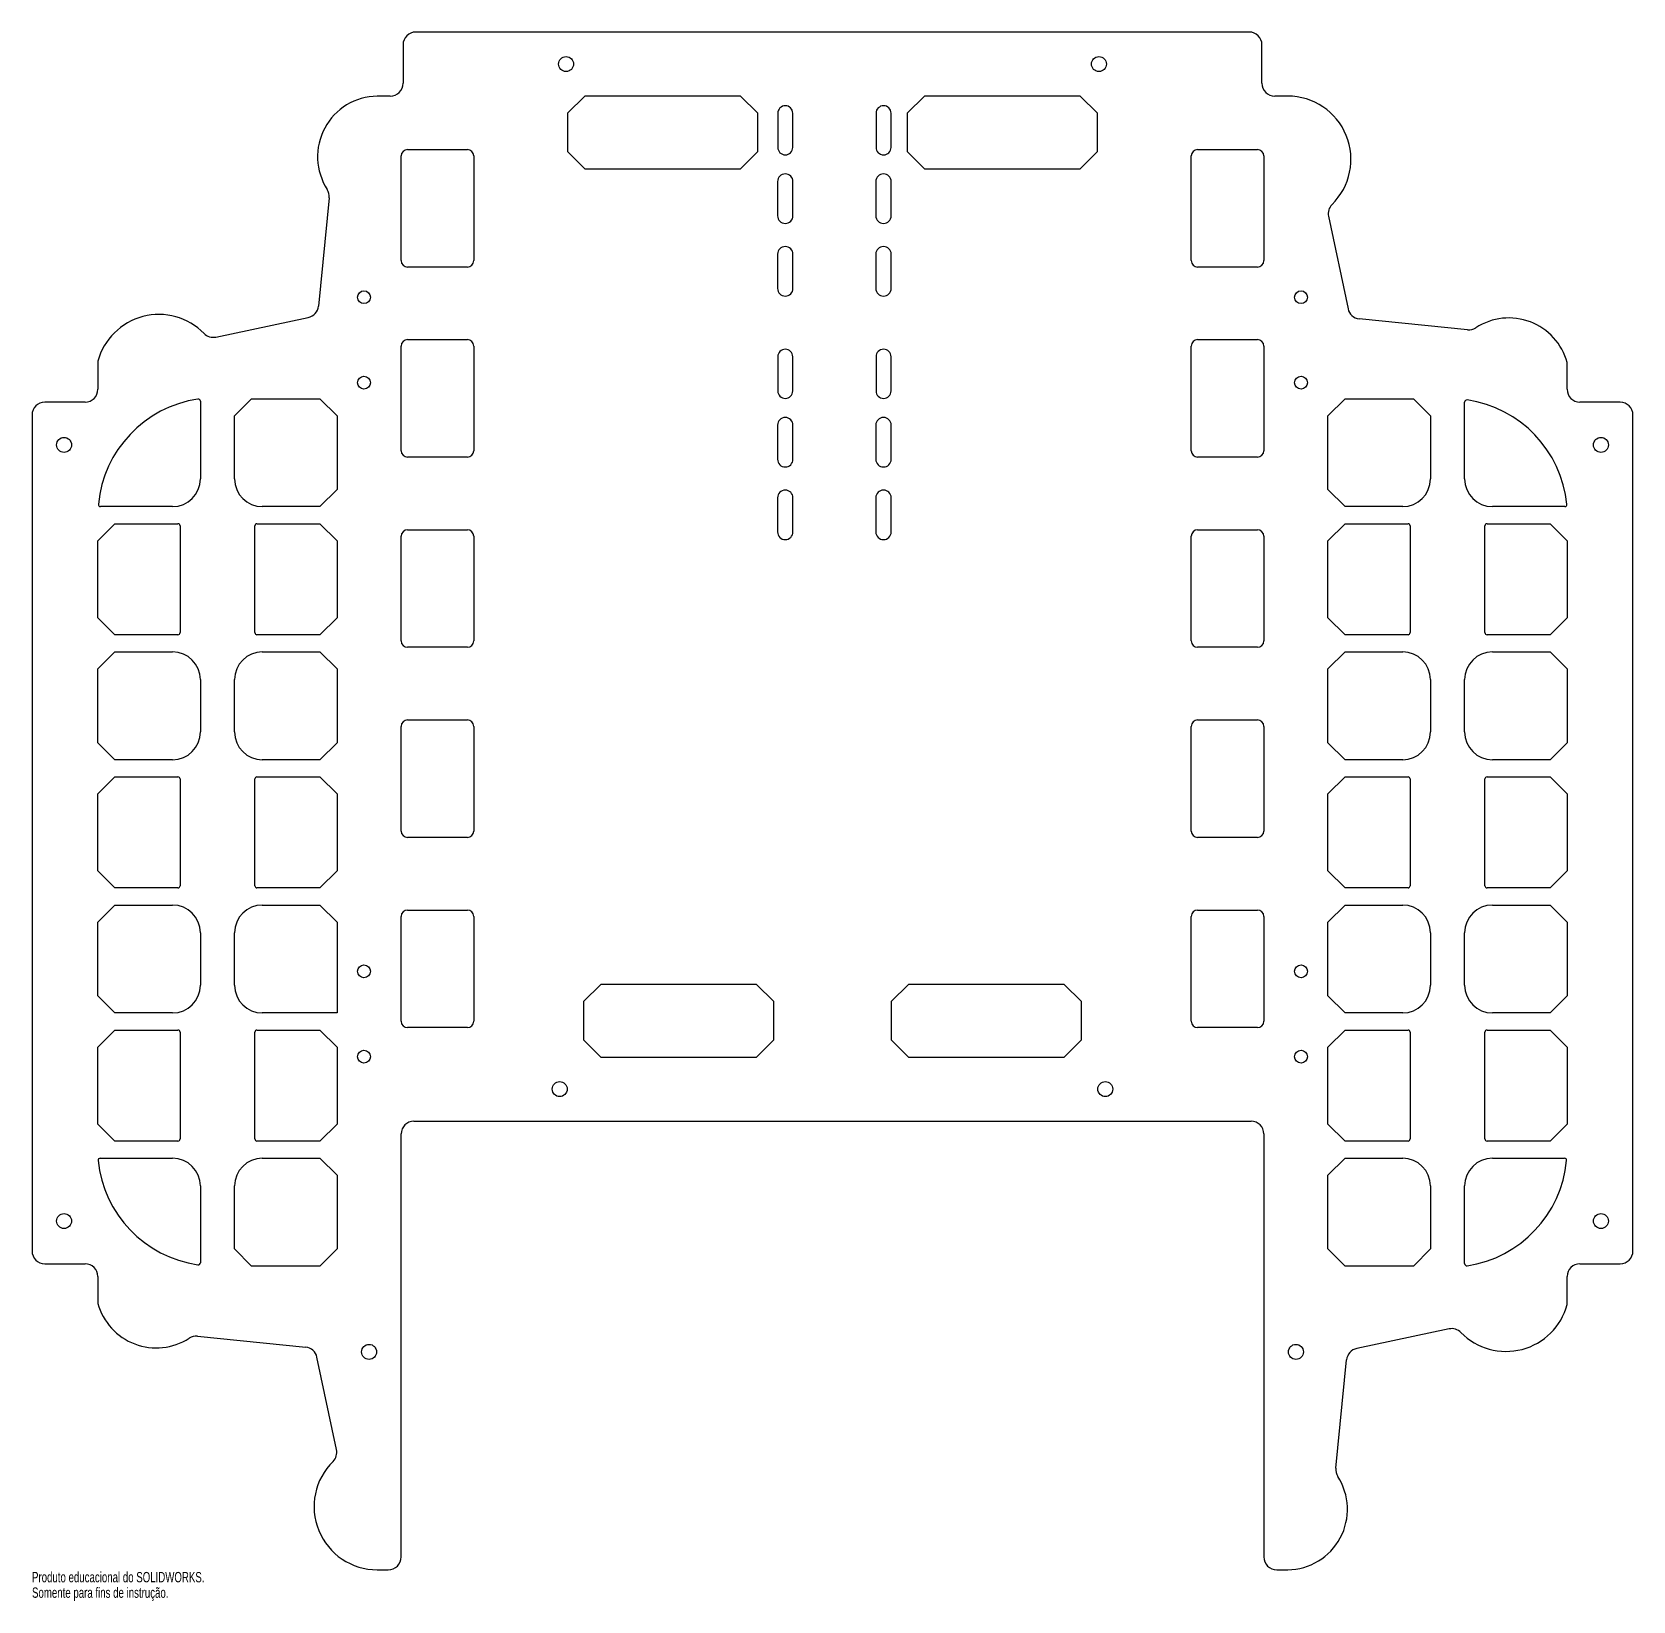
# Model space of a CAD drawing. Header units: millimetres. Extents: x -443 to 306, y -832 to -98.
import ezdxf

# ---------------------------------------------------------------- set-up
doc = ezdxf.new("R2010")
doc.units = ezdxf.units.MM
doc.styles.add('SLDTEXTSTYLE0', font='TXT', dxfattribs={"width": 0.7})

msp = doc.modelspace()

# ---------------------------------------------------------------- linework, layer by layer
at = {"color": 7, "linetype": 'Continuous', "lineweight": 25}
for p, q in [((-269.39, -103.94), (-269.39, -121.94)), ((126.68, -97.94), (-263.39, -97.94)), ((132.68, -121.94), (132.68, -103.94)), ((-275.39, -127.94), (-281.51, -127.94)), ((-192.36, -135.94), (-184.36, -127.94)), ((-111.36, -127.94), (-184.36, -127.94)), ((-111.36, -127.94), (-103.36, -135.94)), ((-33.36, -135.94), (-25.36, -127.94)), ((47.64, -127.94), (-25.36, -127.94)), ((47.64, -127.94), (55.64, -135.94)), ((144.73, -127.94), (138.68, -127.94)), ((-192.36, -135.94), (-192.36, -153.94)), ((-103.36, -153.94), (-103.36, -135.94)), ((-93.97, -135.94), (-93.97, -151.94)), ((-86.97, -151.94), (-86.97, -135.94)), ((-47.97, -135.94), (-47.97, -151.94)), ((-40.97, -151.94), (-40.97, -135.94)), ((-33.36, -135.94), (-33.36, -153.94)), ((55.64, -153.94), (55.64, -135.94)), ((-270.27, -204.94), (-270.27, -155.94)), ((-267.27, -152.94), (-239.27, -152.94)), ((-236.27, -155.94), (-236.27, -204.94)), ((-184.36, -161.94), (-192.36, -153.94)), ((-103.36, -153.94), (-111.36, -161.94)), ((-25.36, -161.94), (-33.36, -153.94)), ((55.64, -153.94), (47.64, -161.94)), ((99.56, -204.94), (99.56, -155.94)), ((102.56, -152.94), (130.56, -152.94)), ((133.56, -155.94), (133.56, -204.94)), ((-184.36, -161.94), (-111.36, -161.94)), ((-25.36, -161.94), (47.64, -161.94)), ((-94.07, -167.94), (-94.07, -183.94)), ((-86.88, -183.94), (-86.88, -167.94)), ((-48.07, -167.94), (-48.07, -183.94)), ((-40.88, -183.94), (-40.88, -167.94)), ((-303.92, -175.54), (-309.01, -226.26)), ((163.79, -184.2), (172.95, -227.46)), ((-94.07, -201.94), (-94.07, -217.94)), ((-86.88, -217.94), (-86.88, -201.94)), ((-48.07, -201.94), (-48.07, -217.94)), ((-40.88, -217.94), (-40.88, -201.94)), ((-239.27, -207.94), (-267.27, -207.94)), ((130.56, -207.94), (102.56, -207.94)), ((-357, -240.7), (-313.74, -231.53)), ((228.94, -237.27), (178.23, -232.19)), ((-270.27, -293.94), (-270.27, -244.94)), ((-267.27, -241.94), (-239.27, -241.94)), ((-236.27, -244.94), (-236.27, -293.94)), ((99.56, -293.94), (99.56, -244.94)), ((102.56, -241.94), (130.56, -241.94)), ((133.56, -244.94), (133.56, -293.94)), ((-412.23, -252.05), (-412.23, -265.19)), ((-93.97, -249.94), (-93.97, -265.94)), ((-86.97, -265.94), (-86.97, -249.94)), ((-47.97, -249.94), (-47.97, -265.94)), ((-40.97, -265.94), (-40.97, -249.94)), ((275.52, -265.19), (275.52, -252.63)), ((-348.25, -277.58), (-340.25, -269.58)), ((-340.25, -269.58), (-308.27, -269.58)), ((-308.27, -269.58), (-300.27, -277.58)), ((163.56, -277.58), (171.56, -269.58)), ((171.56, -269.58), (203.54, -269.58)), ((203.54, -269.58), (211.54, -277.58)), ((-443.06, -277.19), (-443.06, -668.49)), ((-418.23, -271.19), (-437.06, -271.19)), ((-364.25, -270.73), (-364.25, -307.08)), ((227.54, -307.08), (227.54, -271.15)), ((300.34, -271.19), (281.52, -271.19)), ((306.34, -668.49), (306.34, -277.19)), ((-348.25, -307.08), (-348.25, -277.58)), ((-300.27, -277.58), (-300.27, -312.08)), ((-94.07, -281.94), (-94.07, -297.94)), ((-86.88, -297.94), (-86.88, -281.94)), ((-48.07, -281.94), (-48.07, -297.94)), ((-40.88, -297.94), (-40.88, -281.94)), ((163.56, -312.08), (163.56, -277.58)), ((211.54, -277.58), (211.54, -307.08)), ((-239.27, -296.94), (-267.27, -296.94)), ((130.56, -296.94), (102.56, -296.94)), ((-300.27, -312.08), (-308.27, -320.08)), ((171.56, -320.08), (163.56, -312.08)), ((-377.25, -320.08), (-411, -320.08)), ((-308.27, -320.08), (-335.25, -320.08)), ((-94.07, -315.94), (-94.07, -331.94)), ((-86.88, -331.94), (-86.88, -315.94)), ((-48.07, -315.94), (-48.07, -331.94)), ((-40.88, -331.94), (-40.88, -315.94)), ((198.54, -320.08), (171.56, -320.08)), ((274.43, -320.08), (240.54, -320.08)), ((-412.24, -336.08), (-404.24, -328.08)), ((-404.24, -328.08), (-374.75, -328.08)), ((-373.75, -329.08), (-373.75, -379.08)), ((-338.75, -379.08), (-338.75, -329.08)), ((-337.75, -328.08), (-308.27, -328.08)), ((-308.27, -328.08), (-300.27, -336.08)), ((163.56, -336.08), (171.56, -328.08)), ((171.56, -328.08), (201.04, -328.08)), ((202.04, -329.08), (202.04, -379.08)), ((237.04, -379.08), (237.04, -329.08)), ((238.04, -328.08), (267.52, -328.08)), ((267.52, -328.08), (275.52, -336.08)), ((-412.24, -372.08), (-412.24, -336.08)), ((-300.27, -336.08), (-300.27, -372.08)), ((-270.27, -382.94), (-270.27, -333.94)), ((-267.27, -330.94), (-239.27, -330.94)), ((-236.27, -333.94), (-236.27, -382.94)), ((99.56, -382.94), (99.56, -333.94)), ((102.56, -330.94), (130.56, -330.94)), ((133.56, -333.94), (133.56, -382.94)), ((163.56, -372.08), (163.56, -336.08)), ((275.52, -336.08), (275.52, -372.08)), ((-404.24, -380.08), (-412.24, -372.08)), ((-300.27, -372.08), (-308.27, -380.08)), ((171.56, -380.08), (163.56, -372.08)), ((275.52, -372.08), (267.52, -380.08)), ((-374.75, -380.08), (-404.24, -380.08)), ((-308.27, -380.08), (-337.75, -380.08)), ((201.04, -380.08), (171.56, -380.08)), ((267.52, -380.08), (238.04, -380.08)), ((-412.24, -396.08), (-404.24, -388.08)), ((-404.24, -388.08), (-377.25, -388.08)), ((-335.25, -388.08), (-308.27, -388.08)), ((-308.27, -388.08), (-300.27, -396.08)), ((-239.27, -385.94), (-267.27, -385.94)), ((130.56, -385.94), (102.56, -385.94)), ((163.56, -396.08), (171.56, -388.08)), ((171.56, -388.08), (198.54, -388.08)), ((240.54, -388.08), (267.52, -388.08)), ((267.52, -388.08), (275.52, -396.08)), ((-412.24, -430.58), (-412.24, -396.08)), ((-300.27, -396.08), (-300.27, -430.58)), ((163.56, -430.58), (163.56, -396.08)), ((275.52, -396.08), (275.52, -430.58)), ((-364.25, -401.08), (-364.25, -425.58)), ((-348.25, -425.58), (-348.25, -401.08)), ((211.54, -401.08), (211.54, -425.58)), ((227.54, -425.58), (227.54, -401.08)), ((-270.27, -471.94), (-270.27, -422.94)), ((-267.27, -419.94), (-239.27, -419.94)), ((-236.27, -422.94), (-236.27, -471.94)), ((99.56, -471.94), (99.56, -422.94)), ((102.56, -419.94), (130.56, -419.94)), ((133.56, -422.94), (133.56, -471.94)), ((-404.24, -438.58), (-412.24, -430.58)), ((-300.27, -430.58), (-308.27, -438.58)), ((171.56, -438.58), (163.56, -430.58)), ((275.52, -430.58), (267.52, -438.58)), ((-377.25, -438.58), (-404.24, -438.58)), ((-308.27, -438.58), (-335.25, -438.58)), ((198.54, -438.58), (171.56, -438.58)), ((267.52, -438.58), (240.54, -438.58)), ((-412.24, -454.58), (-404.24, -446.58)), ((-404.24, -446.58), (-374.75, -446.58)), ((-373.75, -447.58), (-373.75, -497.58)), ((-338.75, -497.58), (-338.75, -447.58)), ((-337.75, -446.58), (-308.27, -446.58)), ((-308.27, -446.58), (-300.27, -454.58)), ((163.56, -454.58), (171.56, -446.58)), ((171.56, -446.58), (201.04, -446.58)), ((202.04, -447.58), (202.04, -497.58)), ((237.04, -497.58), (237.04, -447.58)), ((238.04, -446.58), (267.52, -446.58)), ((267.52, -446.58), (275.52, -454.58)), ((-412.24, -490.58), (-412.24, -454.58)), ((-300.27, -454.58), (-300.27, -490.58)), ((163.56, -490.58), (163.56, -454.58)), ((275.52, -454.58), (275.52, -490.58)), ((-239.27, -474.94), (-267.27, -474.94)), ((130.56, -474.94), (102.56, -474.94)), ((-404.24, -498.58), (-412.24, -490.58)), ((-300.27, -490.58), (-308.27, -498.58)), ((171.56, -498.58), (163.56, -490.58)), ((275.52, -490.58), (267.52, -498.58)), ((-374.75, -498.58), (-404.24, -498.58)), ((-308.27, -498.58), (-337.75, -498.58)), ((201.04, -498.58), (171.56, -498.58)), ((267.52, -498.58), (238.04, -498.58)), ((-412.24, -514.58), (-404.24, -506.58)), ((-404.24, -506.58), (-377.25, -506.58)), ((-335.25, -506.58), (-308.27, -506.58)), ((-308.27, -506.58), (-300.27, -514.58)), ((-267.27, -508.94), (-239.27, -508.94)), ((102.56, -508.94), (130.56, -508.94)), ((163.56, -514.58), (171.56, -506.58)), ((171.56, -506.58), (198.54, -506.58)), ((240.54, -506.58), (267.52, -506.58)), ((267.52, -506.58), (275.52, -514.58)), ((-412.24, -549.08), (-412.24, -514.58)), ((-300.27, -514.58), (-300.27, -557.08)), ((-270.27, -560.94), (-270.27, -511.94)), ((-236.27, -511.94), (-236.27, -560.94)), ((99.56, -560.94), (99.56, -511.94)), ((133.56, -511.94), (133.56, -560.94)), ((163.56, -549.08), (163.56, -514.58)), ((275.52, -514.58), (275.52, -549.08)), ((-364.25, -519.58), (-364.25, -544.08)), ((-348.25, -544.08), (-348.25, -519.58)), ((211.54, -519.58), (211.54, -544.08)), ((227.54, -544.08), (227.54, -519.58)), ((-184.86, -551.74), (-176.86, -543.74)), ((-103.86, -543.74), (-176.86, -543.74)), ((-103.86, -543.74), (-95.86, -551.74)), ((-40.86, -551.74), (-32.86, -543.74)), ((40.14, -543.74), (-32.86, -543.74)), ((40.14, -543.74), (48.14, -551.74)), ((-404.24, -557.08), (-412.24, -549.08)), ((-184.86, -551.74), (-184.86, -569.74)), ((-95.86, -569.74), (-95.86, -551.74)), ((-40.86, -551.74), (-40.86, -569.74)), ((48.14, -569.74), (48.14, -551.74)), ((171.56, -557.08), (163.56, -549.08)), ((275.52, -549.08), (267.52, -557.08)), ((-377.25, -557.08), (-404.24, -557.08)), ((-300.27, -557.08), (-335.25, -557.08)), ((198.54, -557.08), (171.56, -557.08)), ((267.52, -557.08), (240.54, -557.08)), ((-412.24, -573.08), (-404.24, -565.08)), ((-404.24, -565.08), (-374.75, -565.08)), ((-373.75, -566.08), (-373.75, -616.08)), ((-338.75, -616.08), (-338.75, -566.08)), ((-337.75, -565.08), (-308.27, -565.08)), ((-308.27, -565.08), (-300.27, -573.08)), ((-239.27, -563.94), (-267.27, -563.94)), ((130.56, -563.94), (102.56, -563.94)), ((163.56, -573.08), (171.56, -565.08)), ((171.56, -565.08), (201.04, -565.08)), ((202.04, -566.08), (202.04, -616.08)), ((237.04, -616.08), (237.04, -566.08)), ((238.04, -565.08), (267.52, -565.08)), ((267.52, -565.08), (275.52, -573.08)), ((-412.24, -609.08), (-412.24, -573.08)), ((-300.27, -573.08), (-300.27, -609.08)), ((-176.86, -577.74), (-184.86, -569.74)), ((-95.86, -569.74), (-103.86, -577.74)), ((-32.86, -577.74), (-40.86, -569.74)), ((48.14, -569.74), (40.14, -577.74)), ((163.56, -609.08), (163.56, -573.08)), ((275.52, -573.08), (275.52, -609.08)), ((-176.86, -577.74), (-103.86, -577.74)), ((-32.86, -577.74), (40.14, -577.74)), ((-404.24, -617.08), (-412.24, -609.08)), ((-300.27, -609.08), (-308.27, -617.08)), ((-270.27, -811.74), (-270.27, -613.74)), ((-264.27, -607.74), (127.56, -607.74)), ((133.56, -613.74), (133.56, -811.74)), ((171.56, -617.08), (163.56, -609.08)), ((275.52, -609.08), (267.52, -617.08)), ((-374.75, -617.08), (-404.24, -617.08)), ((-308.27, -617.08), (-337.75, -617.08)), ((201.04, -617.08), (171.56, -617.08)), ((267.52, -617.08), (238.04, -617.08)), ((-411.14, -625.08), (-377.25, -625.08)), ((-335.25, -625.08), (-308.27, -625.08)), ((-308.27, -625.08), (-300.27, -633.08)), ((163.56, -633.08), (171.56, -625.08)), ((171.56, -625.08), (198.54, -625.08)), ((240.54, -625.08), (274.29, -625.08)), ((-300.27, -633.08), (-300.27, -667.58)), ((163.56, -667.58), (163.56, -633.08)), ((-364.25, -638.08), (-364.25, -674.01)), ((-348.25, -667.58), (-348.25, -638.08)), ((211.54, -638.08), (211.54, -667.58)), ((227.54, -674.43), (227.54, -638.08)), ((-340.25, -675.58), (-348.25, -667.58)), ((-300.27, -667.58), (-308.27, -675.58)), ((171.56, -675.58), (163.56, -667.58)), ((211.54, -667.58), (203.54, -675.58)), ((-437.06, -674.49), (-418.23, -674.49)), ((-412.23, -680.49), (-412.23, -693.06)), ((-308.27, -675.58), (-340.25, -675.58)), ((203.54, -675.58), (171.56, -675.58)), ((275.52, -693.64), (275.52, -680.49)), ((281.52, -674.49), (300.34, -674.49)), ((-365.66, -708.41), (-314.94, -713.49)), ((220.29, -704.99), (177.02, -714.15)), ((-300.5, -761.49), (-309.67, -718.22)), ((167.21, -770.14), (172.3, -719.42)), ((-281.44, -817.74), (-276.27, -817.74)), ((139.56, -817.74), (144.8, -817.74))]:
    msp.add_line(p, q, dxfattribs=at)
for centre, radius in [((-193.06, -112.94), 3.5), ((56.34, -112.94), 3.5), ((-287.69, -222.08), 3), ((150.98, -222.08), 3), ((-287.69, -262.08), 3), ((150.98, -262.08), 3), ((-428.06, -291.19), 3.5), ((291.34, -291.19), 3.5), ((-287.69, -537.58), 3), ((150.98, -537.58), 3), ((-287.69, -577.58), 3), ((150.98, -577.58), 3), ((-196.06, -592.74), 3.5), ((59.34, -592.74), 3.5), ((-428.06, -654.49), 3.5), ((291.34, -654.49), 3.5), ((-285.27, -715.74), 3.5), ((148.56, -715.74), 3.5)]:
    msp.add_circle(centre, radius, dxfattribs=at)
for centre, radius, start, end in [((-263.39, -103.94), 6, 90, 180), ((126.68, -103.94), 6, 0, 90), ((-275.39, -121.94), 6, 270, 0), ((138.68, -121.94), 6, 180, 270), ((-281.1, -156.27), 28.31, 90.64695, 212.96176), ((-306.46, -234.75), 109.68, 76.80271, 76.85111), ((-90.47, -135.94), 3.5, 0, 180), ((-44.47, -135.94), 3.5, 0, 180), ((144.73, -157.54), 29.6, 314.45363, 90), ((-267.27, -155.94), 3, 90, 180), ((-239.27, -155.94), 3, 0, 90), ((-90.47, -151.94), 3.5, 180, 0), ((-44.47, -151.94), 3.5, 180, 0), ((102.56, -155.94), 3, 90, 180), ((130.56, -155.94), 3, 0, 90), ((-90.47, -167.94), 3.6, 0, 180), ((-44.47, -167.94), 3.6, 0, 180), ((-309.89, -174.94), 6, 354.27348, 32.96176), ((169.66, -182.95), 6, 134.45363, 191.96205), ((-90.47, -183.94), 3.6, 180, 0), ((-44.47, -183.94), 3.6, 180, 0), ((-90.47, -201.94), 3.6, 0, 180), ((-44.47, -201.94), 3.6, 0, 180), ((-267.27, -204.94), 3, 180, 270), ((-239.27, -204.94), 3, 270, 0), ((102.56, -204.94), 3, 180, 270), ((130.56, -204.94), 3, 270, 0), ((-90.47, -217.94), 3.6, 180, 0), ((-44.47, -217.94), 3.6, 180, 0), ((-383.66, -259.76), 29.6, 44.45363, 164.89848), ((-314.98, -225.66), 6, 281.96205, 354.27348), ((178.82, -226.22), 6, 191.96205, 264.27348), ((248.21, -260.09), 28.31, 15.29517, 122.96176), ((-358.25, -234.83), 6, 224.45363, 281.96205), ((229.54, -231.3), 6, 264.27348, 302.96176), ((-267.27, -244.94), 3, 90, 180), ((-239.27, -244.94), 3, 0, 90), ((-90.47, -249.94), 3.5, 0, 180), ((-44.47, -249.94), 3.5, 0, 180), ((102.56, -244.94), 3, 90, 180), ((130.56, -244.94), 3, 0, 90), ((-418.23, -265.19), 6, 270, 0), ((-357.24, -324.13), 55, 98.53857, 174.63345), ((-365.25, -270.73), 1, 0, 98.53857), ((-90.47, -265.94), 3.5, 180, 0), ((-44.47, -265.94), 3.5, 180, 0), ((281.52, -265.19), 6, 180, 270), ((-437.06, -277.19), 6, 90, 180), ((228.54, -271.15), 1, 81.65923, 180), ((220.71, -324.58), 55, 5.84582, 81.65923), ((300.34, -277.19), 6, 0, 90), ((-90.47, -281.94), 3.6, 0, 180), ((-44.47, -281.94), 3.6, 0, 180), ((-267.27, -293.94), 3, 180, 270), ((-239.27, -293.94), 3, 270, 0), ((-90.47, -297.94), 3.6, 180, 0), ((-44.47, -297.94), 3.6, 180, 0), ((102.56, -293.94), 3, 180, 270), ((130.56, -293.94), 3, 270, 0), ((-377.25, -307.08), 13, 270, 0), ((-335.25, -307.08), 13, 180, 270), ((198.54, -307.08), 13, 270, 0), ((240.54, -307.08), 13, 180, 270), ((-90.47, -315.94), 3.6, 0, 180), ((-44.47, -315.94), 3.6, 0, 180), ((-411, -319.08), 1, 174.63345, 270), ((274.43, -319.08), 1, 270, 5.84582), ((-374.75, -329.08), 1, 0, 90), ((-337.75, -329.08), 1, 90, 180), ((201.04, -329.08), 1, 0, 90), ((238.04, -329.08), 1, 90, 180), ((-267.27, -333.94), 3, 90, 180), ((-239.27, -333.94), 3, 0, 90), ((-90.47, -331.94), 3.6, 180, 0), ((-44.47, -331.94), 3.6, 180, 0), ((102.56, -333.94), 3, 90, 180), ((130.56, -333.94), 3, 0, 90), ((-374.75, -379.08), 1, 270, 0), ((-337.75, -379.08), 1, 180, 270), ((201.04, -379.08), 1, 270, 0), ((238.04, -379.08), 1, 180, 270), ((-377.25, -401.08), 13, 0, 90), ((-335.25, -401.08), 13, 90, 180), ((-267.27, -382.94), 3, 180, 270), ((-239.27, -382.94), 3, 270, 0), ((102.56, -382.94), 3, 180, 270), ((130.56, -382.94), 3, 270, 0), ((198.54, -401.08), 13, 0, 90), ((240.54, -401.08), 13, 90, 180), ((-377.25, -425.58), 13, 270, 0), ((-335.25, -425.58), 13, 180, 270), ((-267.27, -422.94), 3, 90, 180), ((-239.27, -422.94), 3, 0, 90), ((102.56, -422.94), 3, 90, 180), ((130.56, -422.94), 3, 0, 90), ((198.54, -425.58), 13, 270, 0), ((240.54, -425.58), 13, 180, 270), ((-374.75, -447.58), 1, 0, 90), ((-337.75, -447.58), 1, 90, 180), ((201.04, -447.58), 1, 0, 90), ((238.04, -447.58), 1, 90, 180), ((-267.27, -471.94), 3, 180, 270), ((-239.27, -471.94), 3, 270, 0), ((102.56, -471.94), 3, 180, 270), ((130.56, -471.94), 3, 270, 0), ((-374.75, -497.58), 1, 270, 0), ((-337.75, -497.58), 1, 180, 270), ((201.04, -497.58), 1, 270, 0), ((238.04, -497.58), 1, 180, 270), ((-377.25, -519.58), 13, 0, 90), ((-335.25, -519.58), 13, 90, 180), ((-267.27, -511.94), 3, 90, 180), ((-239.27, -511.94), 3, 0, 90), ((102.56, -511.94), 3, 90, 180), ((130.56, -511.94), 3, 0, 90), ((198.54, -519.58), 13, 0, 90), ((240.54, -519.58), 13, 90, 180), ((-377.25, -544.08), 13, 270, 0), ((-335.25, -544.08), 13, 180, 270), ((198.54, -544.08), 13, 270, 0), ((240.54, -544.08), 13, 180, 270), ((-267.27, -560.94), 3, 180, 270), ((-239.27, -560.94), 3, 270, 0), ((102.56, -560.94), 3, 180, 270), ((130.56, -560.94), 3, 270, 0), ((-374.75, -566.08), 1, 0, 90), ((-337.75, -566.08), 1, 90, 180), ((201.04, -566.08), 1, 0, 90), ((238.04, -566.08), 1, 90, 180), ((-264.27, -613.74), 6, 90, 180), ((127.56, -613.74), 6, 0, 90), ((-374.75, -616.08), 1, 270, 0), ((-337.75, -616.08), 1, 180, 270), ((201.04, -616.08), 1, 270, 0), ((238.04, -616.08), 1, 180, 270), ((-411.14, -626.08), 1, 90, 185.84582), ((-357.42, -620.58), 55, 185.84582, 261.65923), ((-377.25, -638.08), 13, 0, 90), ((-335.25, -638.08), 13, 90, 180), ((198.54, -638.08), 13, 0, 90), ((240.54, -638.08), 13, 90, 180), ((220.52, -621.03), 55, 278.53857, 354.63345), ((274.29, -626.08), 1, 354.63345, 90), ((-437.06, -668.49), 6, 180, 270), ((-365.25, -674.01), 1, 261.65923, 0), ((228.54, -674.43), 1, 180, 278.53857), ((300.34, -668.49), 6, 270, 0), ((-418.23, -680.49), 6, 0, 90), ((281.52, -680.49), 6, 90, 180), ((-384.92, -685.59), 28.31, 195.29517, 302.96176), ((246.94, -685.92), 29.6, 224.45363, 344.89848), ((-366.25, -714.38), 6, 84.27348, 122.96176), ((221.53, -710.86), 6, 44.45363, 101.96205), ((-315.54, -719.46), 6, 11.96205, 84.27348), ((178.27, -720.02), 6, 101.96205, 174.27348), ((-306.37, -762.73), 6, 314.45363, 11.96205), ((-281.44, -788.14), 29.6, 134.45363, 270), ((173.18, -770.74), 6, 174.27348, 212.96176), ((144.39, -789.41), 28.31, 270.64695, 32.96176), ((-276.27, -811.74), 6, 270, 0), ((139.56, -811.74), 6, 180, 270), ((169.75, -710.93), 109.68, 256.80271, 256.85111)]:
    msp.add_arc(centre, radius, start, end, dxfattribs=at)

# ---------------------------------------------------------------- texts
at = {"color": 7, "linetype": 'Continuous', "char_height": 4.8336, "attachment_point": 1, "style": 'SLDTEXTSTYLE0'}
for s, insert in [('Produto educacional do SOLIDWORKS.', (-443.06, -818.76)), ('Somente para fins de instrução.', (-443.06, -826.01))]:
    msp.add_mtext(s, dxfattribs=dict(at, insert=insert))

doc.saveas('drawing.dxf')
